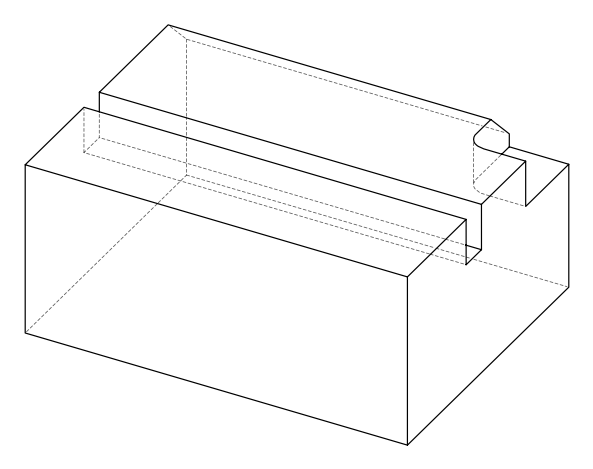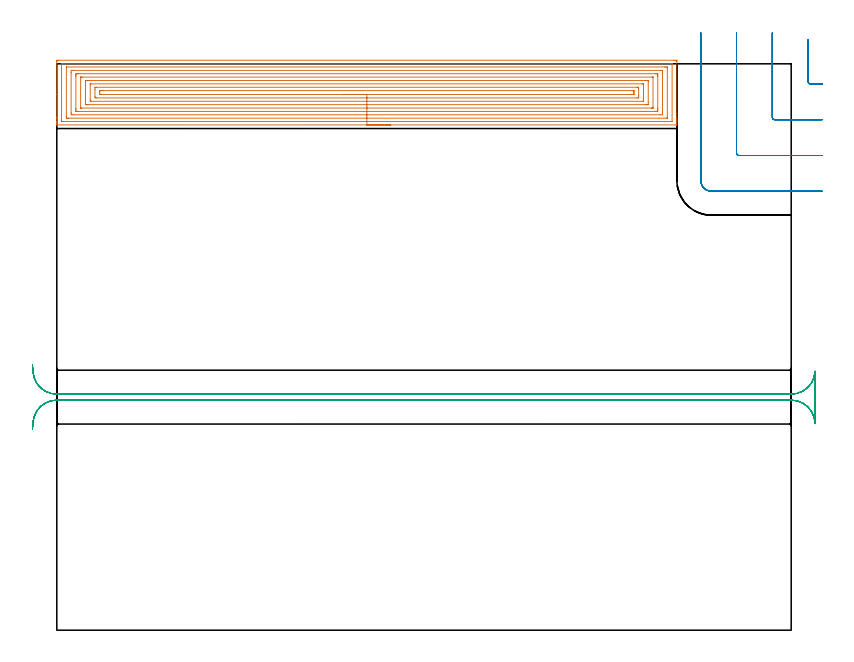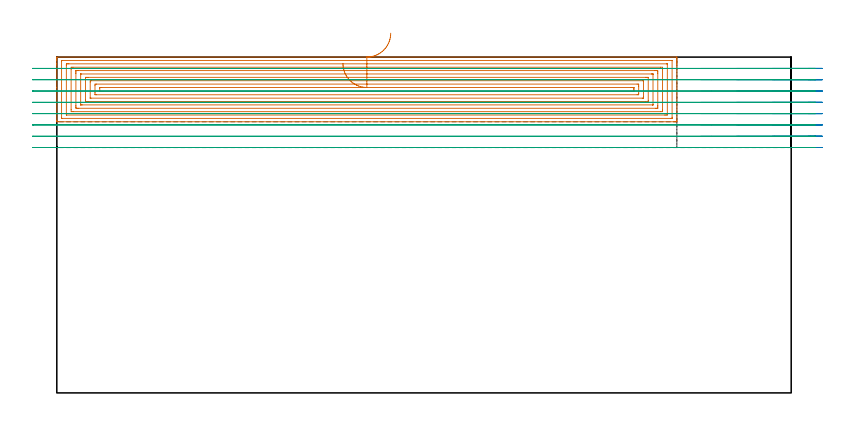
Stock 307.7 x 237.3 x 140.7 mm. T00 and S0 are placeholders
(PLAN: 3 operations, 1 tool changes, 37.8 min)
(1 AREA_MILL | FG_CHAMFER_SURFACE | UGT0205_001 | 21.17 min | 98493 mm3)
(2 MILL_CORNER_NOTCH_RECTANGULAR | CORNER_NOTCH_RECTANGULAR | UGT0201_094 | Follow Part, ap 5, ae 75% | 5.28 min | 110291 mm3)
(3 MILL_RECTANGULAR_SLOT | SLOT_RECTANGULAR | UGT0201_094 | Follow Part, ap 5, ae 75% | 11.38 min | 262518 mm3)
(TOOL UGT0205_001 | Chamfer Mill 20 x 3 x 45 deg. | D20 FL50 Z2)
(TOOL UGT0201_094 | End mill 20 mm | D20 FL38 Z4)
(OP 1 AREA_MILL)
G17 G21 G94 G90
T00 M6
G54
G17 G0 G90 X139.9 Y211.7 S1061 M3
G43 Z150.7 H0
G94 G1 X139.862 Z149.828 F250.
X139.748 Z148.963
X139.559 Z148.112
X139.297 Z147.28
X138.963 Z146.474
X138.56 Z145.7
X138.091 Z144.964
X137.56 Z144.272
X136.971 Z143.629
X136.328 Z143.039
X135.636 Z142.508
X134.9 Z142.04
X134.126 Z141.637
X133.32 Z141.303
X132.488 Z141.041
X131.636 Z140.852
X130.772 Z140.738
X129.9 Z140.7
X0.15
X0.01 Y211.702 Z140.688
X0.007 Y211.752 Z140.64
X0. Y212.108 Z140.291
Y212.6 Z139.799
Y213.2 Z139.195
Y214.392 Z138.005
Y214.985 Z137.409
Y224.507 Z127.89
X0.001 Y238.193 Z114.205
X0.004 Y238.785 Z113.612
X0.007 Y238.791 Z113.606
X0.596 Y238.8 Z113.6
X258.598
X259.204 Y238.797 Z113.603
X259.793 Y238.791 Z113.606
X259.796 Y238.785 Z113.612
X259.8 Y238.193 Z114.205
Y216.474 Z135.922
Y214.985 Z137.409
Y214.392 Z138.005
Y214.093 Z138.304
Y213.5 Z138.897
Y213.2 Z139.195
Y212.6 Z139.799
Y212.108 Z140.291
Y211.743 Z140.648
X259.79 Y211.702 Z140.688
X259.65 Y211.7 Z140.7
X129.9
Y213.114 Z139.286
X2.379
X2.016 Y213.121 Z139.279
X2.01 Y213.147 Z139.253
X2.007 Y213.2 Z139.2
X2.001 Y213.579 Z138.821
Y237.3 Z115.1
X2.003 Y237.347 Z115.053
X2.006 Y237.37 Z115.03
X2.008 Y237.376 Z115.024
X2.037 Y237.379 Z115.021
X2.208 Y237.384 Z115.016
X2.294 Y237.385 Z115.015
X257.421 Y237.386 Z115.014
X257.784 Y237.379 Z115.021
X257.79 Y237.353 Z115.047
X257.793 Y237.3 Z115.1
X257.799 Y236.921 Z115.479
Y213.2 Z139.2
X257.797 Y213.153 Z139.247
X257.794 Y213.13 Z139.27
X257.792 Y213.123 Z139.277
X257.762 Y213.121 Z139.279
X257.592 Y213.116 Z139.284
X257.506 Y213.114 Z139.286
X129.9
Y214.528 Z137.872
X5.054 Y214.529 Z137.871
X4.618 Y214.53 Z137.87
X4.163 Y214.533 Z137.867
X4.02 Y214.535 Z137.865
X4.008 Y214.822 Z137.578
X4.003 Y214.985 Z137.415
X4.001 Y215.147 Z137.253
X4. Y235.677 Z116.723
X4.005 Y235.84 Z116.56
X4.01 Y235.948 Z116.452
X4.015 Y235.966 Z116.434
X4.022 Y235.968 Z116.432
X4.049 Y235.97 Z116.43
X4.163 Y235.971 Z116.429
X254.746
X255.182 Y235.97 Z116.43
X255.637 Y235.967 Z116.433
X255.78 Y235.965 Z116.435
X255.792 Y235.677 Z116.723
X255.797 Y235.515 Z116.885
X255.799 Y235.352 Z117.048
Y214.823 Z137.577
X255.795 Y214.66 Z137.74
X255.79 Y214.552 Z137.848
X255.785 Y214.534 Z137.866
X255.778 Y214.532 Z137.868
X255.751 Y214.53 Z137.87
X255.637 Y214.529 Z137.871
X129.9 Y214.528 Z137.872
Y215.943 Z136.457
X6.773
X6.019 Y215.95 Z136.45
X6. Y216.716 Z135.684
Y233.73 Z118.67
X6.018 Y234.55 Z117.85
X6.838 Y234.557 Z117.843
X253.027
X253.781 Y234.55 Z117.85
X253.8 Y233.783 Z118.617
Y216.77 Z135.63
X253.782 Y215.95 Z136.45
X252.962 Y215.943 Z136.457
X129.9
Y217.357 Z135.043
X8.927
X8.621 Y217.358 Z135.042
X8.031 Y217.361 Z135.039
X8.018 Y217.363 Z135.037
X8.007 Y217.385 Z135.015
X8.003 Y217.663 Z134.737
X8. Y218.285 Z134.115
Y218.556 Z133.844
Y231.944 Z120.456
X8.002 Y232.564 Z119.836
X8.009 Y232.837 Z119.563
X8.02 Y233.136 Z119.264
X8.319 Y233.14 Z119.26
X8.621 Y233.142 Z119.258
X9.208 Y233.143 Z119.257
X250.873
X251.178 Y233.142 Z119.258
X251.769 Y233.139 Z119.261
X251.782 Y233.137 Z119.263
X251.793 Y233.114 Z119.286
X251.797 Y232.837 Z119.563
X251.8 Y232.215 Z120.185
Y231.944 Z120.456
Y218.556 Z133.844
X251.798 Y217.936 Z134.464
X251.791 Y217.663 Z134.737
X251.78 Y217.364 Z135.036
X251.481 Y217.36 Z135.04
X251.178 Y217.358 Z135.042
X250.592 Y217.357 Z135.043
X129.9
Y218.771 Z133.629
X10.189
X10.053 Y218.773 Z133.627
X10.021 Y218.775 Z133.625
X10.011 Y218.778 Z133.622
X10.007 Y218.785 Z133.615
X10.004 Y218.815 Z133.585
X10. Y218.96 Z133.44
X10.001 Y231.457 Z120.943
X10.004 Y231.592 Z120.808
X10.01 Y231.7 Z120.7
X10.013 Y231.723 Z120.677
X10.026 Y231.724 Z120.676
X10.067 Y231.726 Z120.674
X10.405 Y231.728 Z120.672
X10.62 Y231.729 Z120.671
X249.611
X249.747 Y231.727 Z120.673
X249.779 Y231.725 Z120.675
X249.789 Y231.722 Z120.678
X249.793 Y231.715 Z120.685
X249.796 Y231.684 Z120.716
X249.799 Y231.54 Z120.86
Y219.043 Z133.357
X249.796 Y218.908 Z133.492
X249.79 Y218.8 Z133.6
X249.787 Y218.777 Z133.623
X249.774 Y218.775 Z133.625
X249.733 Y218.774 Z133.626
X249.395 Y218.771 Z133.629
X249.18
X129.9
Y220.185 Z132.215
X13.08
X12.343 Y220.186 Z132.214
X12.188 Y220.189 Z132.211
X12.035 Y220.192 Z132.208
X12.009 Y220.199 Z132.201
X12.006 Y220.228 Z132.172
X12.002 Y220.278 Z132.122
X12.001 Y220.341 Z132.059
X12. Y220.529 Z131.871
Y229.455 Z122.945
X12.003 Y230.159 Z122.241
X12.006 Y230.253 Z122.147
X12.01 Y230.299 Z122.101
X12.017 Y230.308 Z122.092
X12.037 Y230.31 Z122.09
X12.188 Y230.313 Z122.087
X12.925 Y230.315 Z122.085
X13.08
X246.72
X247.457 Y230.313 Z122.087
X247.611 Y230.311 Z122.089
X247.765 Y230.308 Z122.092
X247.791 Y230.301 Z122.099
X247.794 Y230.272 Z122.128
X247.798 Y230.222 Z122.178
X247.799 Y230.159 Z122.241
X247.8 Y229.971 Z122.429
Y221.045 Z131.355
X247.797 Y220.341 Z132.059
X247.794 Y220.247 Z132.153
X247.79 Y220.201 Z132.199
X247.783 Y220.192 Z132.208
X247.762 Y220.19 Z132.21
X247.611 Y220.187 Z132.213
X246.875 Y220.185 Z132.215
X246.72
X129.9
Y221.6 Z130.8
X14.498
X14.137 Y221.602 Z130.798
X14.073 Y221.603 Z130.797
X14.013 Y221.606 Z130.794
X14. Y222.126 Z130.274
X14.001 Y228.806 Z123.594
X14.003 Y228.86 Z123.54
X14.007 Y228.886 Z123.514
X14.01 Y228.893 Z123.507
X14.023 Y228.895 Z123.505
X14.163 Y228.899 Z123.501
X14.338 Y228.9 Z123.5
X245.302
X245.663 Y228.898 Z123.502
X245.727 Y228.897 Z123.503
X245.787 Y228.894 Z123.506
X245.8 Y228.374 Z124.026
X245.799 Y221.694 Z130.706
X245.797 Y221.64 Z130.76
X245.793 Y221.614 Z130.786
X245.79 Y221.607 Z130.793
X245.776 Y221.605 Z130.795
X245.637 Y221.601 Z130.799
X245.462 Y221.6 Z130.8
X129.9
Y223.014 Z129.386
X16.652
X16.01 Y223.018 Z129.382
X16.001 Y223.665 Z128.735
X16. Y226.589 Z125.811
X16.003 Y227.233 Z125.167
X16.01 Y227.481 Z124.919
X16.642 Y227.486 Z124.914
X243.148
X243.79 Y227.481 Z124.919
X243.799 Y226.835 Z125.565
Y223.911 Z128.489
X243.797 Y223.266 Z129.134
X243.79 Y223.018 Z129.382
X243.157 Y223.014 Z129.386
X129.9
Y224.428 Z127.972
X18.806
X18.431 Y224.43 Z127.97
X18.056 Y224.433 Z127.967
X18.014 Y224.435 Z127.965
X18.009 Y224.469 Z127.931
X18.004 Y224.545 Z127.855
X18.001 Y224.66 Z127.74
Y225.696 Z126.704
X18.003 Y225.912 Z126.488
X18.007 Y226.019 Z126.381
X18.011 Y226.065 Z126.335
X18.06 Y226.068 Z126.332
X18.431 Y226.071 Z126.329
X18.947 Y226.072 Z126.328
X19.322
X240.994
X241.369 Y226.07 Z126.33
X241.744 Y226.067 Z126.333
X241.786 Y226.065 Z126.335
X241.791 Y226.031 Z126.369
X241.796 Y225.955 Z126.445
X241.799 Y225.84 Z126.56
X241.8 Y225.696 Z126.704
Y225.265 Z127.135
X241.799 Y224.804 Z127.596
X241.797 Y224.588 Z127.812
X241.793 Y224.481 Z127.919
X241.788 Y224.435 Z127.965
X241.74 Y224.432 Z127.968
X241.369 Y224.429 Z127.971
X240.853 Y224.428 Z127.972
X240.477
X129.9
X129.028 Z128.01
X128.163 Z128.124
X127.312 Z128.313
X126.48 Z128.575
X125.674 Z128.909
X124.9 Z129.312
X124.164 Z129.781
X123.472 Z130.312
X122.829 Z130.901
X122.24 Z131.544
X121.708 Z132.236
X121.24 Z132.972
X120.837 Z133.746
X120.503 Z134.552
X120.241 Z135.384
X120.052 Z136.236
X119.938 Z137.101
X119.9 Z137.972
G0 Z150.7
M5
M2
(OP 2 MILL_CORNER_NOTCH_RECTANGULAR)
G17 G21 G94 G90
T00 M6
G54
G17 G0 G90 X314.8 Y247.342 S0 M3
G43 Z150.7 H0
Z135.962
G94 G1 Y244.342 F250.
Y229.895 F500.
G3 X315.795 Y228.9 R1.
G1 X317.7
X320.7 F250.
G0 Z150.7
X299.8 Y250.3
Z135.962
G1 Y247.3
Y214.896 F500.
G3 X300.796 Y213.9 R1.
G1 X317.7
X320.7 F250.
G0 Z150.7
X284.8 Y250.3
Z135.962
G1 Y247.3
Y199.896 F500.
G3 X285.796 Y198.9 R1.
G1 X317.7
X320.7 F250.
G0 Z150.7
X269.8 Y250.3
Z135.962
G1 Y247.3
Y188.4 F500.
G3 X274.3 Y183.9 R4.5
G1 X317.7
X320.7 F250.
G0 Z150.7
X314.8 Y247.342
Z131.225
G1 Y244.342
Y229.895 F500.
G3 X315.795 Y228.9 R1.
G1 X317.7
X320.7 F250.
G0 Z150.7
X299.8 Y250.3
Z131.225
G1 Y247.3
Y214.896 F500.
G3 X300.796 Y213.9 R1.
G1 X317.7
X320.7 F250.
G0 Z150.7
X284.8 Y250.3
Z131.225
G1 Y247.3
Y199.896 F500.
G3 X285.796 Y198.9 R1.
G1 X317.7
X320.7 F250.
G0 Z150.7
X269.8 Y250.3
Z131.225
G1 Y247.3
Y188.4 F500.
G3 X274.3 Y183.9 R4.5
G1 X317.7
X320.7 F250.
G0 Z150.7
X314.8 Y247.342
Z126.487
G1 Y244.342
Y229.895 F500.
G3 X315.795 Y228.9 R1.
G1 X317.7
X320.7 F250.
G0 Z150.7
X299.8 Y250.3
Z126.487
G1 Y247.3
Y214.896 F500.
G3 X300.796 Y213.9 R1.
G1 X317.7
X320.7 F250.
G0 Z150.7
X284.8 Y250.3
Z126.487
G1 Y247.3
Y199.896 F500.
G3 X285.796 Y198.9 R1.
G1 X317.7
X320.7 F250.
G0 Z150.7
X269.8 Y250.3
Z126.487
G1 Y247.3
Y188.4 F500.
G3 X274.3 Y183.9 R4.5
G1 X317.7
X320.7 F250.
G0 Z150.7
X314.8 Y247.342
Z121.75
G1 Y244.342
Y229.895 F500.
G3 X315.795 Y228.9 R1.
G1 X317.7
X320.7 F250.
G0 Z150.7
X299.8 Y250.3
Z121.75
G1 Y247.3
Y214.896 F500.
G3 X300.796 Y213.9 R1.
G1 X317.7
X320.7 F250.
G0 Z150.7
X284.8 Y250.3
Z121.75
G1 Y247.3
Y199.896 F500.
G3 X285.796 Y198.9 R1.
G1 X317.7
X320.7 F250.
G0 Z150.7
X269.8 Y250.3
Z121.75
G1 Y247.3
Y188.4 F500.
G3 X274.3 Y183.9 R4.5
G1 X317.7
X320.7 F250.
G0 Z150.7
X314.8 Y247.342
Z117.012
G1 Y244.342
Y229.895 F500.
G3 X315.795 Y228.9 R1.
G1 X317.7
X320.7 F250.
G0 Z150.7
X299.8 Y250.3
Z117.012
G1 Y247.3
Y214.896 F500.
G3 X300.796 Y213.9 R1.
G1 X317.7
X320.7 F250.
G0 Z150.7
X284.8 Y250.3
Z117.012
G1 Y247.3
Y199.896 F500.
G3 X285.796 Y198.9 R1.
G1 X317.7
X320.7 F250.
G0 Z150.7
X269.8 Y250.3
Z117.012
G1 Y247.3
Y188.4 F500.
G3 X274.3 Y183.9 R4.5
G1 X317.7
X320.7 F250.
G0 Z150.7
X314.8 Y247.342
Z112.275
G1 Y244.342
Y229.895 F500.
G3 X315.795 Y228.9 R1.
G1 X317.7
X320.7 F250.
G0 Z150.7
X299.8 Y250.3
Z112.275
G1 Y247.3
Y214.896 F500.
G3 X300.796 Y213.9 R1.
G1 X317.7
X320.7 F250.
G0 Z150.7
X284.8 Y250.3
Z112.275
G1 Y247.3
Y199.896 F500.
G3 X285.796 Y198.9 R1.
G1 X317.7
X320.7 F250.
G0 Z150.7
X269.8 Y250.3
Z112.275
G1 Y247.3
Y188.4 F500.
G3 X274.3 Y183.9 R4.5
G1 X317.7
X320.7 F250.
G0 Z150.7
X314.8 Y247.342
Z107.537
G1 Y244.342
Y229.895 F500.
G3 X315.795 Y228.9 R1.
G1 X317.7
X320.7 F250.
G0 Z150.7
X299.8 Y250.3
Z107.537
G1 Y247.3
Y214.896 F500.
G3 X300.796 Y213.9 R1.
G1 X317.7
X320.7 F250.
G0 Z150.7
X284.8 Y250.3
Z107.537
G1 Y247.3
Y199.896 F500.
G3 X285.796 Y198.9 R1.
G1 X317.7
X320.7 F250.
G0 Z150.7
X269.8 Y250.3
Z107.537
G1 Y247.3
Y188.4 F500.
G3 X274.3 Y183.9 R4.5
G1 X317.7
X320.7 F250.
G0 Z150.7
X314.8 Y247.342
Z102.8
G1 Y244.342
Y229.895 F500.
G3 X315.795 Y228.9 R1.
G1 X317.7
X320.7 F250.
G0 Z150.7
X299.8 Y250.3
Z102.8
G1 Y247.3
Y214.896 F500.
G3 X300.796 Y213.9 R1.
G1 X317.7
X320.7 F250.
G0 Z150.7
X284.8 Y250.3
Z102.8
G1 Y247.3
Y199.896 F500.
G3 X285.796 Y198.9 R1.
G1 X317.7
X320.7 F250.
G0 Z150.7
X269.8 Y250.3
Z102.8
G1 Y247.3
Y188.4 F500.
G3 X274.3 Y183.9 R4.5
G1 X317.7
X320.7 F250.
G0 Z150.7
M5
M2
(OP 3 MILL_RECTANGULAR_SLOT)
G17 G21 G94 G90
T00 M6
G54
G17 G0 G90 X-10.202 Y84.183 S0 M3
G43 Z150.7 H0
Z135.962
G94 G1 X-9.97 Y87.174 F250.
G2 X0. Y96.4 R10. F500.
G1 X307.7
G2 X317.69 Y86.847 R10.
G1 X317.7
Y108.453
X317.69
G2 X307.7 Y98.9 R10.
G1 X0.
G2 X-9.97 Y108.126 R10.
G1 X-10.202 Y111.117 F250.
G0 Y84.183 Z131.225
G1 X-9.97 Y87.174
G2 X0. Y96.4 R10. F500.
G1 X307.7
G2 X317.69 Y86.847 R10.
G1 X317.7
Y108.453
X317.69
G2 X307.7 Y98.9 R10.
G1 X0.
G2 X-9.97 Y108.126 R10.
G1 X-10.202 Y111.117 F250.
G0 Y84.183 Z126.487
G1 X-9.97 Y87.174
G2 X0. Y96.4 R10. F500.
G1 X307.7
G2 X317.69 Y86.847 R10.
G1 X317.7
Y108.453
X317.69
G2 X307.7 Y98.9 R10.
G1 X0.
G2 X-9.97 Y108.126 R10.
G1 X-10.202 Y111.117 F250.
G0 Y84.183 Z121.75
G1 X-9.97 Y87.174
G2 X0. Y96.4 R10. F500.
G1 X307.7
G2 X317.69 Y86.847 R10.
G1 X317.7
Y108.453
X317.69
G2 X307.7 Y98.9 R10.
G1 X0.
G2 X-9.97 Y108.126 R10.
G1 X-10.202 Y111.117 F250.
G0 Y84.183 Z117.012
G1 X-9.97 Y87.174
G2 X0. Y96.4 R10. F500.
G1 X307.7
G2 X317.69 Y86.847 R10.
G1 X317.7
Y108.453
X317.69
G2 X307.7 Y98.9 R10.
G1 X0.
G2 X-9.97 Y108.126 R10.
G1 X-10.202 Y111.117 F250.
G0 Y84.183 Z112.275
G1 X-9.97 Y87.174
G2 X0. Y96.4 R10. F500.
G1 X307.7
G2 X317.69 Y86.847 R10.
G1 X317.7
Y108.453
X317.69
G2 X307.7 Y98.9 R10.
G1 X0.
G2 X-9.97 Y108.126 R10.
G1 X-10.202 Y111.117 F250.
G0 Y84.183 Z107.537
G1 X-9.97 Y87.174
G2 X0. Y96.4 R10. F500.
G1 X307.7
G2 X317.69 Y86.847 R10.
G1 X317.7
Y108.453
X317.69
G2 X307.7 Y98.9 R10.
G1 X0.
G2 X-9.97 Y108.126 R10.
G1 X-10.202 Y111.117 F250.
G0 Y84.183 Z102.8
G1 X-9.97 Y87.174
G2 X0. Y96.4 R10. F500.
G1 X307.7
G2 X317.69 Y86.847 R10.
G1 X317.7
Y108.453
X317.69
G2 X307.7 Y98.9 R10.
G1 X0.
G2 X-9.97 Y108.126 R10.
G1 X-10.202 Y111.117 F250.
G0 Z150.7
M5
M2
